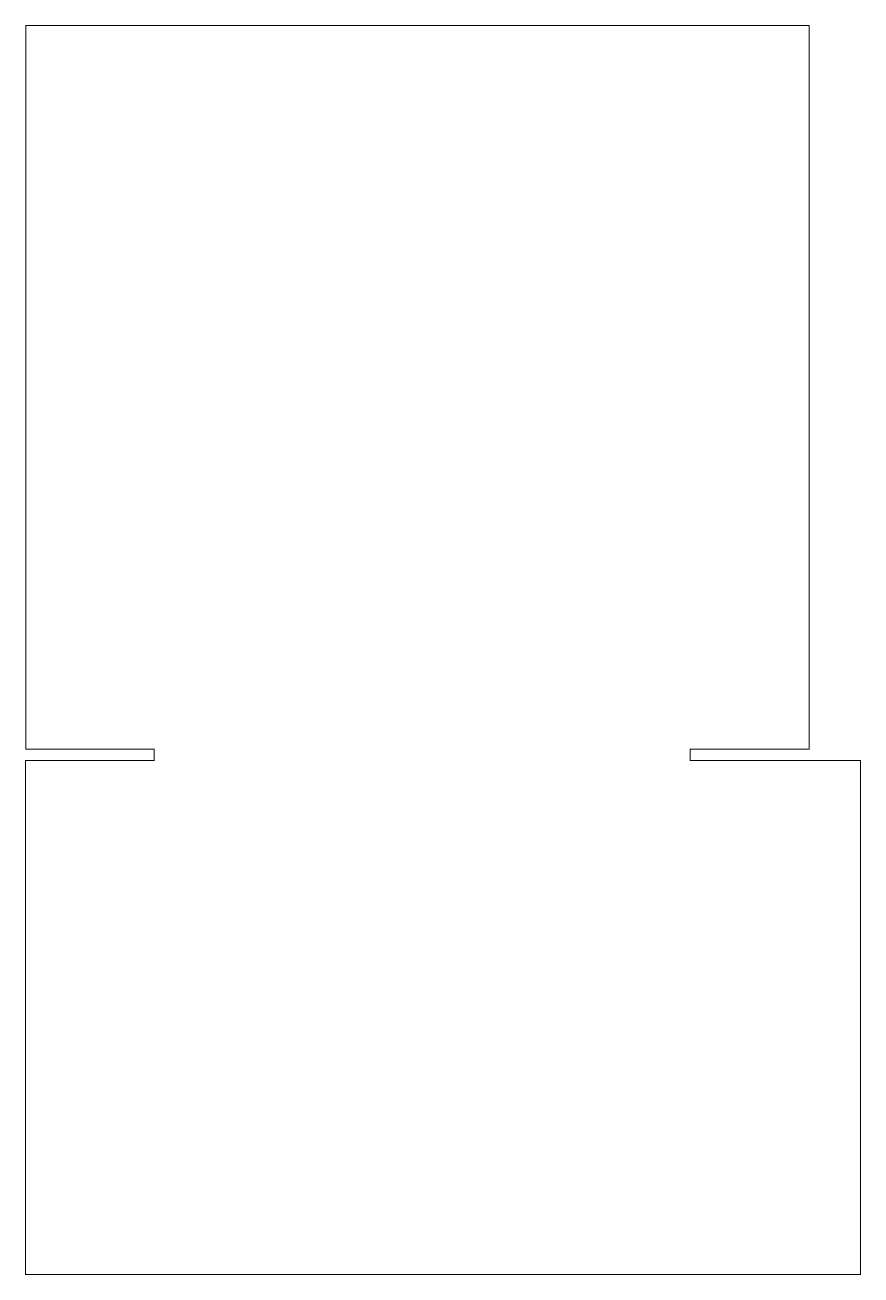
# Model space of a CAD drawing. Extents: x 9 to 173, y -3 to 243.
import ezdxf

# ---------------------------------------------------------------- set-up
doc = ezdxf.new("R2010")
doc.units = 0
doc.layers.add('257017-1ROU1_GBR', color=9, linetype='CONTINUOUS')

msp = doc.modelspace()

# ---------------------------------------------------------------- linework, layer by layer
at = {"layer": '257017-1ROU1_GBR', "const_width": 0.2}
msp.add_lwpolyline([(162.8648, 243.238528), (162.8648, 100.875338), (139.417908, 100.875338), (139.417908, 98.640138), (172.933614, 98.640138), (172.933614, -2.473452), (8.748014, -2.473452), (8.748014, 98.640138), (34.03793, 98.640138), (34.03793, 100.875338), (8.807196, 100.875338), (8.807196, 243.238528), (162.8648, 243.238528)], dxfattribs=at)

doc.saveas('drawing.dxf')
